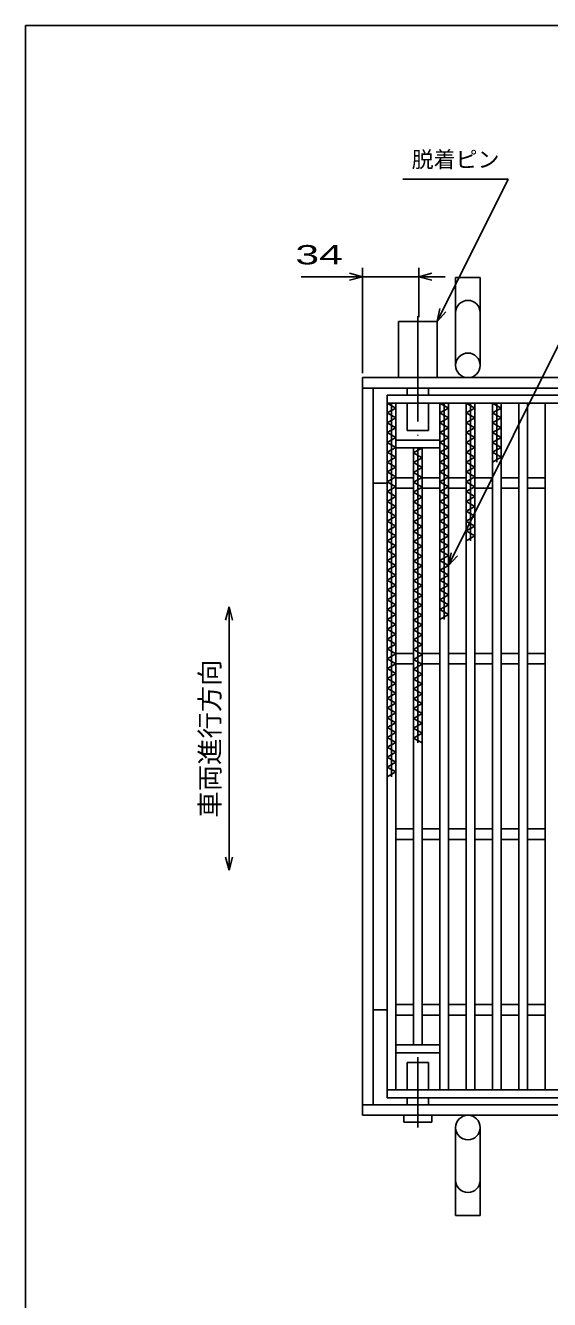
# Model space of a CAD drawing. Units: millimetres at full size, sheet at 1:5; details may follow other scales. Extents: x -910 to 868, y -641 to 524.
# Drawn here: x -862 to -564, y -201 to 524 of the extents above; entities that cross this region are included whole.
import ezdxf
from ezdxf.enums import TextEntityAlignment as Align

# ---------------------------------------------------------------- set-up
doc = ezdxf.new("R2010")
doc.units = ezdxf.units.MM
doc.header["$LTSCALE"] = 5
doc.linetypes.add('LONG_DASHED_DOTTED', pattern=[15.25, 12, -1.5, 0.25, -1.5])
for name, color, linetype, lineweight in [('0_2', 150, 'Continuous', 25), ('16', 3, 'Continuous', 25), ('19', 6, 'Continuous', 25), ('22', 4, 'Continuous', 25)]:
    doc.layers.add(name, color=color, linetype=linetype, lineweight=lineweight)
doc.styles.add('ベクトル', font='')
doc.styles.get('ベクトル').set_extended_font_data('ベクトル')

msp = doc.modelspace()

# ---------------------------------------------------------------- linework, layer by layer
at = {"layer": '0_2'}
for p, q in [((-862, -575.75), (-862, 524.25)), ((-862, 524.25), (868, 524.25))]:
    msp.add_line(p, q, dxfattribs=at)
at = {"layer": '16'}
for p, q in [((-656, 313.706), (-261, 313.706)), ((-656, 309.206), (-656, 313.706)), ((-261, 309.206), (-656, 309.206)), ((-656, -81.794), (-656, 309.206)), ((-656, 309.206), (-651, 309.206)), ((-651, 306.406), (-656, 309.206)), ((-656, 303.606), (-651, 306.406)), ((-653.5, 96.406), (-653.5, 309.206)), ((-651, -81.794), (-651, 309.206)), ((-626, -81.794), (-626, 309.206)), ((-626, 309.206), (-621, 309.206)), ((-621, 306.406), (-626, 309.206)), ((-626, 303.606), (-621, 306.406)), ((-623.5, 186.006), (-623.5, 309.206)), ((-621, -81.794), (-621, 309.206)), ((-611, -81.794), (-611, 309.206)), ((-611, 309.206), (-606, 309.206)), ((-606, 306.406), (-611, 309.206)), ((-611, 303.606), (-606, 306.406)), ((-608.5, 230.806), (-608.5, 309.206)), ((-606, -81.794), (-606, 309.206)), ((-596, -81.794), (-596, 309.206)), ((-596, 309.206), (-591, 309.206)), ((-591, 306.406), (-596, 309.206)), ((-596, 303.606), (-591, 306.406)), ((-593.5, 275.606), (-593.5, 309.206)), ((-591, -81.794), (-591, 309.206)), ((-581, -81.794), (-581, 309.206)), ((-581, 309.206), (-576, 309.206)), ((-576, -81.794), (-576, 309.206)), ((-566, -81.794), (-566, 309.206)), ((-566, 309.206), (-561, 309.206)), ((-651, 300.806), (-656, 303.606)), ((-656, 298.006), (-651, 300.806)), ((-651, 295.206), (-656, 298.006)), ((-621, 300.806), (-626, 303.606)), ((-626, 298.006), (-621, 300.806)), ((-621, 295.206), (-626, 298.006)), ((-606, 300.806), (-611, 303.606)), ((-611, 298.006), (-606, 300.806)), ((-606, 295.206), (-611, 298.006)), ((-591, 300.806), (-596, 303.606)), ((-596, 298.006), (-591, 300.806)), ((-591, 295.206), (-596, 298.006)), ((-656, 292.406), (-651, 295.206)), ((-651, 289.606), (-656, 292.406)), ((-626, 292.406), (-621, 295.206)), ((-621, 289.606), (-626, 292.406)), ((-611, 292.406), (-606, 295.206)), ((-606, 289.606), (-611, 292.406)), ((-596, 292.406), (-591, 295.206)), ((-591, 289.606), (-596, 292.406)), ((-656, 286.806), (-651, 289.606)), ((-651, 284.006), (-656, 286.806)), ((-656, 281.206), (-651, 284.006)), ((-651, 288.206), (-626, 288.206)), ((-651, 283.706), (-651, 288.206)), ((-626, 283.706), (-651, 283.706)), ((-641, -56.294), (-641, 283.706)), ((-641, 283.706), (-636, 283.706)), ((-636, 283.706), (-641, 280.906)), ((-638.5, 283.706), (-638.5, 115.706)), ((-636, -56.294), (-636, 283.706)), ((-626, 286.806), (-621, 289.606)), ((-626, 288.206), (-626, 283.706)), ((-621, 284.006), (-626, 286.806)), ((-626, 281.206), (-621, 284.006)), ((-611, 286.806), (-606, 289.606)), ((-606, 284.006), (-611, 286.806)), ((-611, 281.206), (-606, 284.006)), ((-596, 286.806), (-591, 289.606)), ((-591, 284.006), (-596, 286.806)), ((-596, 281.206), (-591, 284.006)), ((-651, 278.406), (-656, 281.206)), ((-656, 275.606), (-651, 278.406)), ((-641, 280.906), (-636, 278.106)), ((-636, 278.106), (-641, 275.306)), ((-621, 278.406), (-626, 281.206)), ((-626, 275.606), (-621, 278.406)), ((-606, 278.406), (-611, 281.206)), ((-611, 275.606), (-606, 278.406)), ((-591, 278.406), (-596, 281.206)), ((-596, 275.606), (-591, 278.406)), ((-651, 272.806), (-656, 275.606)), ((-656, 270.006), (-651, 272.806)), ((-651, 267.206), (-656, 270.006)), ((-641, 275.306), (-636, 272.506)), ((-636, 272.506), (-641, 269.706)), ((-641, 269.706), (-636, 266.906)), ((-621, 272.806), (-626, 275.606)), ((-626, 270.006), (-621, 272.806)), ((-621, 267.206), (-626, 270.006)), ((-606, 272.806), (-611, 275.606)), ((-611, 270.006), (-606, 272.806)), ((-606, 267.206), (-611, 270.006)), ((-656, 264.406), (-651, 267.206)), ((-651, 261.606), (-656, 264.406)), ((-656, 258.806), (-651, 261.606)), ((-651, 266.706), (-641, 266.706)), ((-636, 266.906), (-641, 264.106)), ((-641, 264.106), (-636, 261.306)), ((-636, 261.306), (-641, 258.506)), ((-636, 266.706), (-626, 266.706)), ((-626, 264.406), (-621, 267.206)), ((-621, 261.606), (-626, 264.406)), ((-626, 258.806), (-621, 261.606)), ((-621, 266.706), (-611, 266.706)), ((-611, 264.406), (-606, 267.206)), ((-606, 261.606), (-611, 264.406)), ((-611, 258.806), (-606, 261.606)), ((-606, 266.706), (-596, 266.706)), ((-591, 266.706), (-581, 266.706)), ((-576, 266.706), (-566, 266.706)), ((-651, 256.006), (-656, 258.806)), ((-656, 253.206), (-651, 256.006)), ((-651, 260.706), (-641, 260.706)), ((-641, 258.506), (-636, 255.706)), ((-636, 255.706), (-641, 252.906)), ((-636, 260.706), (-626, 260.706)), ((-621, 256.006), (-626, 258.806)), ((-626, 253.206), (-621, 256.006)), ((-621, 260.706), (-611, 260.706)), ((-606, 256.006), (-611, 258.806)), ((-611, 253.206), (-606, 256.006)), ((-606, 260.706), (-596, 260.706)), ((-591, 260.706), (-581, 260.706)), ((-576, 260.706), (-566, 260.706)), ((-651, 250.406), (-656, 253.206)), ((-656, 247.606), (-651, 250.406)), ((-651, 244.806), (-656, 247.606)), ((-641, 252.906), (-636, 250.106)), ((-636, 250.106), (-641, 247.306)), ((-641, 247.306), (-636, 244.506)), ((-621, 250.406), (-626, 253.206)), ((-626, 247.606), (-621, 250.406)), ((-621, 244.806), (-626, 247.606)), ((-606, 250.406), (-611, 253.206)), ((-611, 247.606), (-606, 250.406)), ((-606, 244.806), (-611, 247.606)), ((-656, 242.006), (-651, 244.806)), ((-651, 239.206), (-656, 242.006)), ((-636, 244.506), (-641, 241.706)), ((-641, 241.706), (-636, 238.906)), ((-626, 242.006), (-621, 244.806)), ((-621, 239.206), (-626, 242.006)), ((-611, 242.006), (-606, 244.806)), ((-606, 239.206), (-611, 242.006)), ((-656, 236.406), (-651, 239.206)), ((-651, 233.606), (-656, 236.406)), ((-656, 230.806), (-651, 233.606)), ((-636, 238.906), (-641, 236.106)), ((-641, 236.106), (-636, 233.306)), ((-636, 233.306), (-641, 230.506)), ((-626, 236.406), (-621, 239.206)), ((-621, 233.606), (-626, 236.406)), ((-626, 230.806), (-621, 233.606)), ((-611, 236.406), (-606, 239.206)), ((-606, 233.606), (-611, 236.406)), ((-611, 230.806), (-606, 233.606)), ((-651, 228.006), (-656, 230.806)), ((-656, 225.206), (-651, 228.006)), ((-651, 222.406), (-656, 225.206)), ((-641, 230.506), (-636, 227.706)), ((-636, 227.706), (-641, 224.906)), ((-641, 224.906), (-636, 222.106)), ((-621, 228.006), (-626, 230.806)), ((-626, 225.206), (-621, 228.006)), ((-621, 222.406), (-626, 225.206)), ((-656, 219.606), (-651, 222.406)), ((-651, 216.806), (-656, 219.606)), ((-636, 222.106), (-641, 219.306)), ((-641, 219.306), (-636, 216.506)), ((-626, 219.606), (-621, 222.406)), ((-621, 216.806), (-626, 219.606)), ((-656, 214.006), (-651, 216.806)), ((-651, 211.206), (-656, 214.006)), ((-656, 208.406), (-651, 211.206)), ((-636, 216.506), (-641, 213.706)), ((-641, 213.706), (-636, 210.906)), ((-636, 210.906), (-641, 208.106)), ((-626, 214.006), (-621, 216.806)), ((-621, 211.206), (-626, 214.006)), ((-626, 208.406), (-621, 211.206)), ((-651, 205.606), (-656, 208.406)), ((-656, 202.806), (-651, 205.606)), ((-641, 208.106), (-636, 205.306)), ((-636, 205.306), (-641, 202.506)), ((-621, 205.606), (-626, 208.406)), ((-626, 202.806), (-621, 205.606)), ((-651, 200.006), (-656, 202.806)), ((-656, 197.206), (-651, 200.006)), ((-651, 194.406), (-656, 197.206)), ((-641, 202.506), (-636, 199.706)), ((-636, 199.706), (-641, 196.906)), ((-641, 196.906), (-636, 194.106)), ((-621, 200.006), (-626, 202.806)), ((-626, 197.206), (-621, 200.006)), ((-621, 194.406), (-626, 197.206)), ((-656, 191.606), (-651, 194.406)), ((-651, 188.806), (-656, 191.606)), ((-656, 186.006), (-651, 188.806)), ((-636, 194.106), (-641, 191.306)), ((-641, 191.306), (-636, 188.506)), ((-626, 191.606), (-621, 194.406)), ((-621, 188.806), (-626, 191.606)), ((-626, 186.006), (-621, 188.806)), ((-651, 183.206), (-656, 186.006)), ((-656, 180.406), (-651, 183.206)), ((-636, 188.506), (-641, 185.706)), ((-641, 185.706), (-636, 182.906)), ((-636, 182.906), (-641, 180.106)), ((-651, 177.606), (-656, 180.406)), ((-656, 174.806), (-651, 177.606)), ((-651, 172.006), (-656, 174.806)), ((-641, 180.106), (-636, 177.306)), ((-636, 177.306), (-641, 174.506)), ((-641, 174.506), (-636, 171.706)), ((-656, 169.206), (-651, 172.006)), ((-651, 166.406), (-656, 169.206)), ((-636, 171.706), (-641, 168.906)), ((-641, 168.906), (-636, 166.106)), ((-656, 163.606), (-651, 166.406)), ((-651, 160.806), (-656, 163.606)), ((-656, 158.006), (-651, 160.806)), ((-651, 166.706), (-641, 166.706)), ((-651, 160.706), (-641, 160.706)), ((-636, 166.106), (-641, 163.306)), ((-641, 163.306), (-636, 160.506)), ((-636, 160.506), (-641, 157.706)), ((-636, 166.706), (-626, 166.706)), ((-636, 160.706), (-626, 160.706)), ((-621, 166.706), (-611, 166.706)), ((-621, 160.706), (-611, 160.706)), ((-606, 166.706), (-596, 166.706)), ((-606, 160.706), (-596, 160.706)), ((-591, 166.706), (-581, 166.706)), ((-591, 160.706), (-581, 160.706)), ((-576, 166.706), (-566, 166.706)), ((-576, 160.706), (-566, 160.706)), ((-651, 155.206), (-656, 158.006)), ((-656, 152.406), (-651, 155.206)), ((-651, 149.606), (-656, 152.406)), ((-641, 157.706), (-636, 154.906)), ((-636, 154.906), (-641, 152.106)), ((-656, 146.806), (-651, 149.606)), ((-651, 144.006), (-656, 146.806)), ((-641, 152.106), (-636, 149.306)), ((-636, 149.306), (-641, 146.506)), ((-641, 146.506), (-636, 143.706)), ((-656, 141.206), (-651, 144.006)), ((-651, 138.406), (-656, 141.206)), ((-656, 135.606), (-651, 138.406)), ((-636, 143.706), (-641, 140.906)), ((-641, 140.906), (-636, 138.106)), ((-636, 138.106), (-641, 135.306)), ((-651, 132.806), (-656, 135.606)), ((-656, 130.006), (-651, 132.806)), ((-641, 135.306), (-636, 132.506)), ((-636, 132.506), (-641, 129.706)), ((-651, 127.206), (-656, 130.006)), ((-656, 124.406), (-651, 127.206)), ((-651, 121.606), (-656, 124.406)), ((-641, 129.706), (-636, 126.906)), ((-636, 126.906), (-641, 124.106)), ((-641, 124.106), (-636, 121.306)), ((-656, 118.806), (-651, 121.606)), ((-651, 116.006), (-656, 118.806)), ((-636, 121.306), (-641, 118.506)), ((-641, 118.506), (-636, 115.706)), ((-656, 113.206), (-651, 116.006)), ((-651, 110.406), (-656, 113.206)), ((-656, 107.606), (-651, 110.406)), ((-651, 104.806), (-656, 107.606)), ((-656, 102.006), (-651, 104.806)), ((-651, 99.206), (-656, 102.006)), ((-656, 96.406), (-651, 99.206)), ((-651, 66.706), (-641, 66.706)), ((-636, 66.706), (-626, 66.706)), ((-621, 66.706), (-611, 66.706)), ((-606, 66.706), (-596, 66.706)), ((-591, 66.706), (-581, 66.706)), ((-576, 66.706), (-566, 66.706)), ((-651, 60.706), (-641, 60.706)), ((-636, 60.706), (-626, 60.706)), ((-621, 60.706), (-611, 60.706)), ((-606, 60.706), (-596, 60.706)), ((-591, 60.706), (-581, 60.706)), ((-576, 60.706), (-566, 60.706)), ((-651, -33.294), (-641, -33.294)), ((-636, -33.294), (-626, -33.294)), ((-621, -33.294), (-611, -33.294)), ((-606, -33.294), (-596, -33.294)), ((-591, -33.294), (-581, -33.294)), ((-576, -33.294), (-566, -33.294)), ((-651, -39.294), (-641, -39.294)), ((-636, -39.294), (-626, -39.294)), ((-621, -39.294), (-611, -39.294)), ((-606, -39.294), (-596, -39.294)), ((-591, -39.294), (-581, -39.294)), ((-576, -39.294), (-566, -39.294)), ((-651, -56.294), (-626, -56.294)), ((-651, -60.794), (-651, -56.294)), ((-641, -56.294), (-636, -56.294)), ((-626, -60.794), (-626, -56.294)), ((-651, -60.794), (-626, -60.794)), ((-656, -81.794), (-261, -81.794)), ((-656, -86.294), (-656, -81.794)), ((-656, -81.794), (-651, -81.794)), ((-261, -86.294), (-656, -86.294)), ((-626, -81.794), (-621, -81.794)), ((-611, -81.794), (-606, -81.794)), ((-596, -81.794), (-591, -81.794)), ((-581, -81.794), (-576, -81.794)), ((-566, -81.794), (-561, -81.794))]:
    msp.add_line(p, q, dxfattribs=at)
at = {"layer": '19'}
for p, q in [((-617, 330.706), (-617, 380.706)), ((-617, 380.706), (-603, 380.706)), ((-603, 330.706), (-603, 380.706)), ((-649.5, 323.706), (-649.5, 355.706)), ((-649.5, 355.706), (-627.5, 355.706)), ((-627.5, 355.706), (-627.5, 323.706)), ((-670, 323.706), (-247, 323.706)), ((-670, -96.294), (-670, 323.706)), ((-670, 317.706), (-247, 317.706)), ((-664, -90.294), (-664, 317.706)), ((-644.5, 313.706), (-644.5, 317.706)), ((-632.5, 313.706), (-632.5, 317.706)), ((-644.5, 293.706), (-644.5, 309.206)), ((-632.5, 293.706), (-632.5, 309.206)), ((-644.5, 293.706), (-632.5, 293.706)), ((-656, 263.706), (-664, 263.706)), ((-664, -36.294), (-656, -36.294)), ((-644.5, -81.794), (-644.5, -66.294)), ((-644.5, -66.294), (-632.5, -66.294)), ((-632.5, -81.794), (-632.5, -66.294)), ((-644.5, -90.294), (-644.5, -86.294)), ((-632.5, -90.294), (-632.5, -86.294)), ((-670, -90.294), (-247, -90.294)), ((-670, -96.294), (-247, -96.294)), ((-646.5, -100.294), (-646.5, -96.294)), ((-646.5, -100.294), (-630.5, -100.294)), ((-630.5, -100.294), (-630.5, -96.294)), ((-617, -153.294), (-617, -103.294)), ((-603, -153.294), (-603, -103.294)), ((-617, -153.294), (-603, -153.294))]:
    msp.add_line(p, q, dxfattribs=at)
at = {"layer": '19', "linetype": 'LONG_DASHED_DOTTED'}
for p, q in [((-638.5, 358.706), (-638.5, 290.706)), ((-638.5, -103.294), (-638.5, -63.294))]:
    msp.add_line(p, q, dxfattribs=at)
at = {"layer": '19'}
for centre in [(-610, 330.706), (-610, -103.294)]:
    msp.add_circle(centre, 7, dxfattribs=at)
for centre, start, end in [((-610, 360.706), 0, 180), ((-610, -133.294), 180, 0)]:
    msp.add_arc(centre, 7, start, end, dxfattribs=at)
at = {"layer": '22'}
for p, q in [((-621, 216.706), (-488.223, 483.356)), ((-647, 436.706), (-587, 436.706)), ((-627.5, 355.706), (-587, 436.706)), ((-670, 326.206), (-670, 386.206)), ((-638, 358.206), (-638, 386.206)), ((-705, 381.206), (-670, 381.206)), ((-670, 381.206), (-677.5, 383.206)), ((-677.5, 379.206), (-670, 381.206)), ((-670, 381.206), (-638, 381.206)), ((-638, 381.206), (-630.5, 383.206)), ((-630.5, 379.206), (-638, 381.206)), ((-638, 381.206), (-623, 381.206)), ((-627.5, 355.706), (-626, 363.006)), ((-627.5, 355.706), (-622.5, 361.206)), ((-621, 216.706), (-619.5, 224.006)), ((-621, 216.706), (-616, 222.206)), ((-746, 193.206), (-748, 185.706)), ((-744, 185.706), (-746, 193.206)), ((-746, 193.206), (-746, 43.206)), ((-746, 43.206), (-748, 50.706)), ((-744, 50.706), (-746, 43.206))]:
    msp.add_line(p, q, dxfattribs=at)

# ---------------------------------------------------------------- texts
at = {"layer": '22', "color": 2, "style": 'ベクトル'}
msp.add_text('脱着ピン', height=9.164, dxfattribs=at).set_placement((-642, 447.956), align=Align.MIDDLE_LEFT)
at = {"layer": '22', "color": 2, "style": 'ベクトル', "width": 1.65}
msp.add_text(' 34 ', height=11, dxfattribs=at).set_placement((-715, 393.706), align=Align.MIDDLE_LEFT)
at = {"layer": '22', "color": 2, "style": 'ベクトル'}
msp.add_text('車両進行方向', height=11, rotation=90, dxfattribs=at).set_placement((-757, 73.206), align=Align.MIDDLE_LEFT)

doc.saveas('drawing.dxf')
